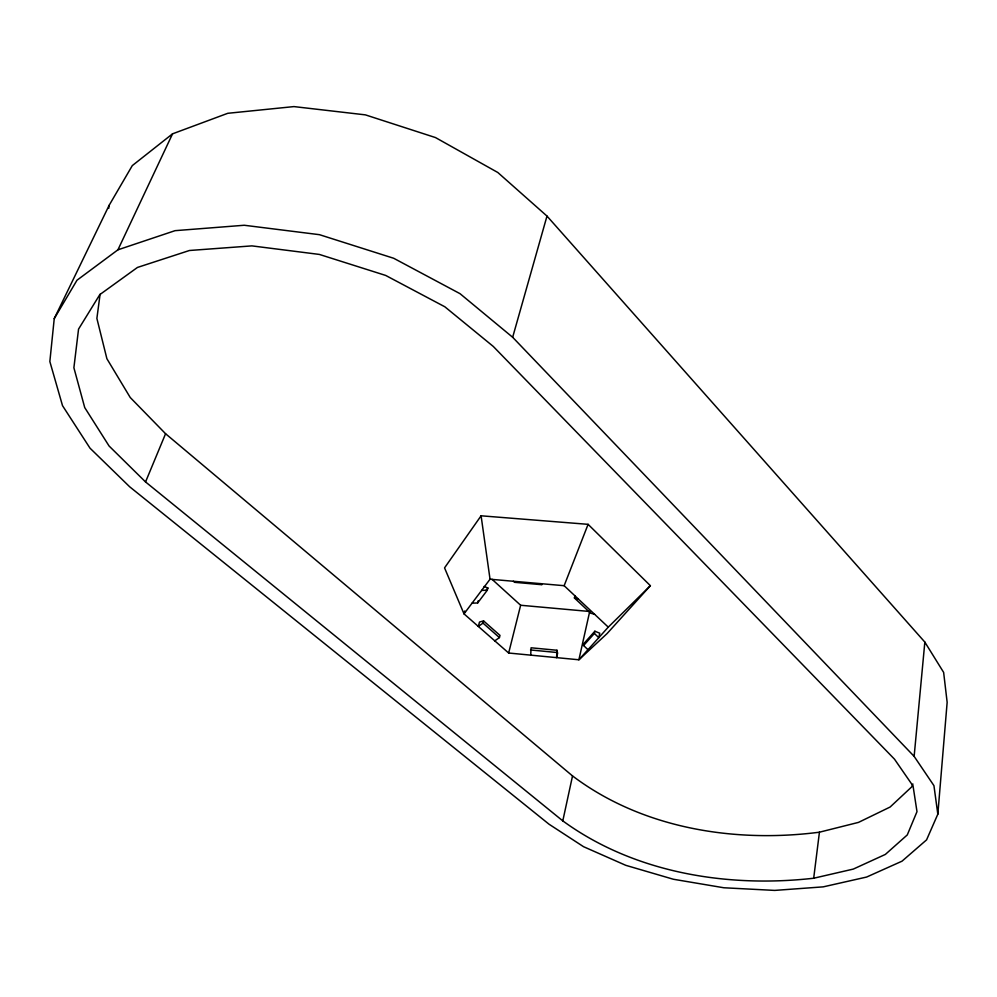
<?xml version="1.0" encoding="UTF-8"?>
<svg xmlns="http://www.w3.org/2000/svg" width="997" height="997" viewBox="0 0 997 997"><rect width="100%" height="100%" fill="white"/><g stroke="black" fill="none" stroke-linecap="round" stroke-linejoin="round"><path stroke-width="1.5" d="M937.828 814.175L947.15 702.312L943.636 672.402L924.842 642.093L546.992 216.075L497.815 172.493L435.502 137.574L365.388 114.867L293.953 106.592L227.777 113.297L172.556 133.822L132.289 165.614L109.109 205.37L54.237 318.629L49.85 361.537L62.512 405.654L90.004 448.164L129.66 486.773L549.023 824.207L583.544 846.69L625.767 865.321L673.349 879.242L723.859 887.766L774.719 890.408L823.235 886.856L866.63 877.048L902.011 861.184L926.574 839.873L937.828 814.175L933.94 785.648L914.137 756.362L512.657 337.273L460.028 293.679L393.703 258.273L319.464 234.681L244.24 225.26L175.061 230.668L117.933 249.811L76.981 280.232L54.237 318.629M914.137 756.362L924.842 642.093M813.689 878.232L853.307 869.085L885.348 854.429L907.282 834.925L916.991 811.645L913.065 786.035L894.483 759.153L493.266 346.433L444.824 306.777L385.677 275.434L319.389 254.434L251.905 245.885L189.442 250.496L137.449 267.445L99.812 294.614L78.551 329.11L73.89 367.768L84.72 407.574L109.072 445.995L145.55 481.937L562.794 820.88C634.204 872.948 727.249 888.028 813.689 878.232L819.434 832.196L858.504 822.388L890.109 807.034L911.781 786.807L912.916 783.991M108.71 208.41L109.109 205.37M100.086 294.302L96.883 318.417L106.891 358.708L130.233 397.504L165.577 433.732L572.527 775.928C642.118 828.47 734.415 843.225 819.434 832.196M562.794 820.88L572.527 775.928M594.362 633.456L594.86 631.226L599.758 633.207L598.786 637.669L594.362 633.456L583.594 645.52L587.968 649.695M583.594 645.52L584.092 643.314L594.86 631.226M594.561 614.264L590.648 613.18L574.409 597.951L574.933 595.695M556.962 650.256L557.61 653.247L556.588 657.634L556.962 650.256L531.077 647.788L530.716 655.141M508.657 653.023L464.016 613.878L444.55 567.879L481.09 515.798L588.093 524.335L650.38 585.688L607.061 633.594L578.896 659.777L508.657 653.023L520.646 605.254L491.995 579.257M494.786 640.859L499.422 637.582L499.983 635.388L483.582 620.919L479.495 622.053L478.336 626.44L483.009 623.113L483.582 620.919M472.055 603.173L477.65 602.961L487.284 590.224L487.869 587.993L484.093 586.46M477.65 602.961L478.236 600.755M464.814 610.962L464.016 613.878L490.038 579.22L481.09 515.798M512.657 337.273L546.992 216.075M650.38 585.688L608.27 627.138L564.152 585.7L588.093 524.335M145.55 481.937L165.577 433.732M117.933 249.811L172.556 133.822M486.125 590.311L487.869 587.993M608.27 627.138L578.896 659.777L589.701 611.485L520.646 605.254M481.638 590.411L487.284 590.224M490.038 579.22L564.152 585.7M530.541 649.969L556.451 652.449M574.409 597.951L578.31 598.998M513.293 581.251L514.651 582.323L541.87 584.703L540.598 583.631M483.009 623.113L499.422 637.582"/></g></svg>
